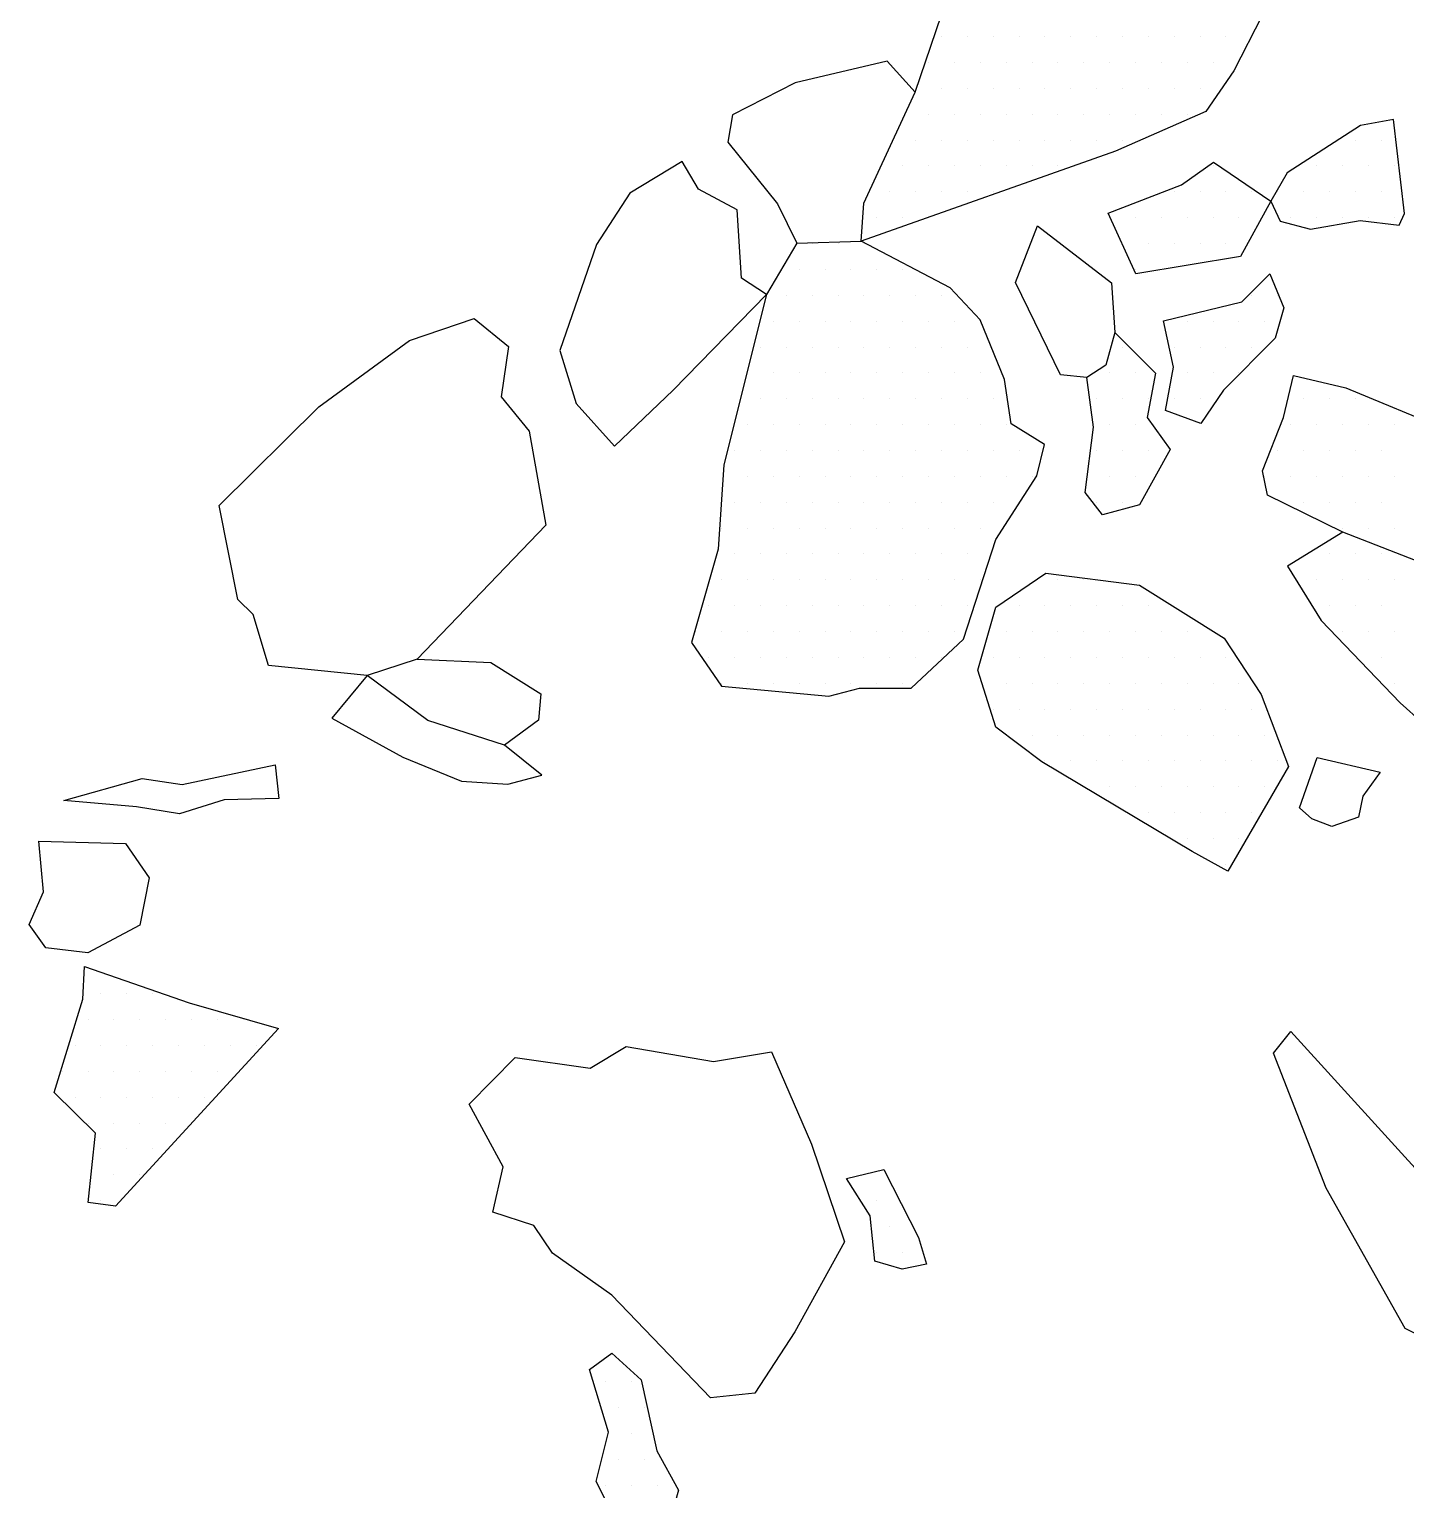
# Model space of a CAD drawing. Header units: metres. Extents: x -15 to -9.58, y -12.28 to -6.71.
# Drawn here: x -11.885 to -11.219, y -10.49 to -9.784 of the extents above; entities that cross this region are included whole.
import ezdxf

# ---------------------------------------------------------------- set-up
doc = ezdxf.new("R2010")
doc.units = ezdxf.units.M
doc.header["$LTSCALE"] = 25
doc.header["$MEASUREMENT"] = 0
doc.layers.get('0').update_dxf_attribs({"linetype": 'CONTINUOUS'})
doc.layers.add('STEINE', color=4, linetype='CONTINUOUS')
doc.layers.add('STEINESCHRAFF', color=4, linetype='CONTINUOUS')

# ---------------------------------------------------------------- blocks, each defined once
blk = doc.blocks.new('*X10')
at = {"color": 0}
for p, q in [((-1144.375, -978.75), (-1144.375, -978.75)), ((-1143.125, -978.75), (-1143.125, -978.75)), ((-1141.875, -978.75), (-1141.875, -978.75)), ((-1140.625, -978.75), (-1140.625, -978.75)), ((-1139.375, -978.75), (-1139.375, -978.75)), ((-1138.125, -978.75), (-1138.125, -978.75)), ((-1136.875, -978.75), (-1136.875, -978.75)), ((-1135.625, -978.75), (-1135.625, -978.75)), ((-1134.375, -978.75), (-1134.375, -978.75)), ((-1133.125, -978.75), (-1133.125, -978.75)), ((-1131.875, -978.75), (-1131.875, -978.75)), ((-1130.625, -978.75), (-1130.625, -978.75)), ((-1145, -980), (-1145, -980)), ((-1143.75, -980), (-1143.75, -980)), ((-1142.5, -980), (-1142.5, -980)), ((-1141.25, -980), (-1141.25, -980)), ((-1140, -980), (-1140, -980)), ((-1138.75, -980), (-1138.75, -980)), ((-1137.5, -980), (-1137.5, -980)), ((-1136.25, -980), (-1136.25, -980)), ((-1135, -980), (-1135, -980)), ((-1133.75, -980), (-1133.75, -980)), ((-1132.5, -980), (-1132.5, -980)), ((-1131.25, -980), (-1131.25, -980)), ((-1144.375, -981.25), (-1144.375, -981.25)), ((-1143.125, -981.25), (-1143.125, -981.25)), ((-1141.875, -981.25), (-1141.875, -981.25)), ((-1140.625, -981.25), (-1140.625, -981.25)), ((-1139.375, -981.25), (-1139.375, -981.25)), ((-1138.125, -981.25), (-1138.125, -981.25)), ((-1136.875, -981.25), (-1136.875, -981.25)), ((-1135.625, -981.25), (-1135.625, -981.25)), ((-1134.375, -981.25), (-1134.375, -981.25)), ((-1133.125, -981.25), (-1133.125, -981.25)), ((-1131.875, -981.25), (-1131.875, -981.25)), ((-1145, -982.5), (-1145, -982.5)), ((-1143.75, -982.5), (-1143.75, -982.5)), ((-1142.5, -982.5), (-1142.5, -982.5)), ((-1141.25, -982.5), (-1141.25, -982.5)), ((-1140, -982.5), (-1140, -982.5)), ((-1138.75, -982.5), (-1138.75, -982.5)), ((-1137.5, -982.5), (-1137.5, -982.5)), ((-1136.25, -982.5), (-1136.25, -982.5)), ((-1135, -982.5), (-1135, -982.5)), ((-1133.75, -982.5), (-1133.75, -982.5)), ((-1132.5, -982.5), (-1132.5, -982.5)), ((-1145.625, -983.75), (-1145.625, -983.75)), ((-1144.375, -983.75), (-1144.375, -983.75)), ((-1143.125, -983.75), (-1143.125, -983.75)), ((-1141.875, -983.75), (-1141.875, -983.75)), ((-1140.625, -983.75), (-1140.625, -983.75)), ((-1139.375, -983.75), (-1139.375, -983.75)), ((-1138.125, -983.75), (-1138.125, -983.75)), ((-1136.875, -983.75), (-1136.875, -983.75)), ((-1135.625, -983.75), (-1135.625, -983.75)), ((-1124.375, -983.75), (-1124.375, -983.75)), ((-1123.125, -983.75), (-1123.125, -983.75)), ((-1146.25, -985), (-1146.25, -985)), ((-1145, -985), (-1145, -985)), ((-1143.75, -985), (-1143.75, -985)), ((-1142.5, -985), (-1142.5, -985)), ((-1141.25, -985), (-1141.25, -985)), ((-1140, -985), (-1140, -985)), ((-1138.75, -985), (-1138.75, -985)), ((-1131.25, -985), (-1131.25, -985)), ((-1126.25, -985), (-1126.25, -985)), ((-1125, -985), (-1125, -985)), ((-1123.75, -985), (-1123.75, -985)), ((-1122.5, -985), (-1122.5, -985)), ((-1146.875, -986.25), (-1146.875, -986.25)), ((-1145.625, -986.25), (-1145.625, -986.25)), ((-1144.375, -986.25), (-1144.375, -986.25)), ((-1143.125, -986.25), (-1143.125, -986.25)), ((-1141.875, -986.25), (-1141.875, -986.25)), ((-1133.125, -986.25), (-1133.125, -986.25)), ((-1131.875, -986.25), (-1131.875, -986.25)), ((-1130.625, -986.25), (-1130.625, -986.25)), ((-1129.375, -986.25), (-1129.375, -986.25)), ((-1128.125, -986.25), (-1128.125, -986.25)), ((-1126.875, -986.25), (-1126.875, -986.25)), ((-1125.625, -986.25), (-1125.625, -986.25)), ((-1124.375, -986.25), (-1124.375, -986.25)), ((-1123.125, -986.25), (-1123.125, -986.25)), ((-1147.5, -987.5), (-1147.5, -987.5)), ((-1146.25, -987.5), (-1146.25, -987.5)), ((-1135, -987.5), (-1135, -987.5)), ((-1133.75, -987.5), (-1133.75, -987.5)), ((-1132.5, -987.5), (-1132.5, -987.5)), ((-1131.25, -987.5), (-1131.25, -987.5)), ((-1130, -987.5), (-1130, -987.5)), ((-1127.5, -987.5), (-1127.5, -987.5)), ((-1126.25, -987.5), (-1126.25, -987.5)), ((-1125, -987.5), (-1125, -987.5)), ((-1123.75, -987.5), (-1123.75, -987.5)), ((-1122.5, -987.5), (-1122.5, -987.5)), ((-1150.625, -988.75), (-1150.625, -988.75)), ((-1149.375, -988.75), (-1149.375, -988.75)), ((-1148.125, -988.75), (-1148.125, -988.75)), ((-1135.625, -988.75), (-1135.625, -988.75)), ((-1134.375, -988.75), (-1134.375, -988.75)), ((-1133.125, -988.75), (-1133.125, -988.75)), ((-1131.875, -988.75), (-1131.875, -988.75)), ((-1130.625, -988.75), (-1130.625, -988.75)), ((-1151.25, -990), (-1151.25, -990)), ((-1150, -990), (-1150, -990)), ((-1148.75, -990), (-1148.75, -990)), ((-1147.5, -990), (-1147.5, -990)), ((-1146.25, -990), (-1146.25, -990)), ((-1135, -990), (-1135, -990)), ((-1133.75, -990), (-1133.75, -990)), ((-1151.875, -991.25), (-1151.875, -991.25)), ((-1150.625, -991.25), (-1150.625, -991.25)), ((-1149.375, -991.25), (-1149.375, -991.25)), ((-1148.125, -991.25), (-1148.125, -991.25)), ((-1146.875, -991.25), (-1146.875, -991.25)), ((-1145.625, -991.25), (-1145.625, -991.25)), ((-1144.375, -991.25), (-1144.375, -991.25)), ((-1129.375, -991.25), (-1129.375, -991.25)), ((-1128.125, -991.25), (-1128.125, -991.25)), ((-1152.5, -992.5), (-1152.5, -992.5)), ((-1151.25, -992.5), (-1151.25, -992.5)), ((-1150, -992.5), (-1150, -992.5)), ((-1148.75, -992.5), (-1148.75, -992.5)), ((-1147.5, -992.5), (-1147.5, -992.5)), ((-1146.25, -992.5), (-1146.25, -992.5)), ((-1145, -992.5), (-1145, -992.5)), ((-1143.75, -992.5), (-1143.75, -992.5)), ((-1142.5, -992.5), (-1142.5, -992.5)), ((-1132.5, -992.5), (-1132.5, -992.5)), ((-1131.25, -992.5), (-1131.25, -992.5)), ((-1130, -992.5), (-1130, -992.5)), ((-1128.75, -992.5), (-1128.75, -992.5)), ((-1153.125, -993.75), (-1153.125, -993.75)), ((-1151.875, -993.75), (-1151.875, -993.75)), ((-1150.625, -993.75), (-1150.625, -993.75)), ((-1149.375, -993.75), (-1149.375, -993.75)), ((-1148.125, -993.75), (-1148.125, -993.75)), ((-1146.875, -993.75), (-1146.875, -993.75)), ((-1145.625, -993.75), (-1145.625, -993.75)), ((-1144.375, -993.75), (-1144.375, -993.75)), ((-1143.125, -993.75), (-1143.125, -993.75)), ((-1135.625, -993.75), (-1135.625, -993.75)), ((-1133.125, -993.75), (-1133.125, -993.75)), ((-1131.875, -993.75), (-1131.875, -993.75)), ((-1130.625, -993.75), (-1130.625, -993.75)), ((-1129.375, -993.75), (-1129.375, -993.75)), ((-1153.75, -995), (-1153.75, -995)), ((-1152.5, -995), (-1152.5, -995)), ((-1151.25, -995), (-1151.25, -995)), ((-1150, -995), (-1150, -995)), ((-1148.75, -995), (-1148.75, -995)), ((-1147.5, -995), (-1147.5, -995)), ((-1146.25, -995), (-1146.25, -995)), ((-1145, -995), (-1145, -995)), ((-1143.75, -995), (-1143.75, -995)), ((-1142.5, -995), (-1142.5, -995)), ((-1136.25, -995), (-1136.25, -995)), ((-1135, -995), (-1135, -995)), ((-1132.5, -995), (-1132.5, -995)), ((-1131.25, -995), (-1131.25, -995)), ((-1130, -995), (-1130, -995)), ((-1153.125, -996.25), (-1153.125, -996.25)), ((-1151.875, -996.25), (-1151.875, -996.25)), ((-1150.625, -996.25), (-1150.625, -996.25)), ((-1149.375, -996.25), (-1149.375, -996.25)), ((-1148.125, -996.25), (-1148.125, -996.25)), ((-1146.875, -996.25), (-1146.875, -996.25)), ((-1145.625, -996.25), (-1145.625, -996.25)), ((-1144.375, -996.25), (-1144.375, -996.25)), ((-1143.125, -996.25), (-1143.125, -996.25)), ((-1141.875, -996.25), (-1141.875, -996.25)), ((-1136.875, -996.25), (-1136.875, -996.25)), ((-1135.625, -996.25), (-1135.625, -996.25)), ((-1134.375, -996.25), (-1134.375, -996.25)), ((-1133.125, -996.25), (-1133.125, -996.25)), ((-1131.875, -996.25), (-1131.875, -996.25)), ((-1126.875, -996.25), (-1126.875, -996.25)), ((-1125.625, -996.25), (-1125.625, -996.25)), ((-1124.375, -996.25), (-1124.375, -996.25)), ((-1153.75, -997.5), (-1153.75, -997.5)), ((-1152.5, -997.5), (-1152.5, -997.5)), ((-1151.25, -997.5), (-1151.25, -997.5)), ((-1150, -997.5), (-1150, -997.5)), ((-1148.75, -997.5), (-1148.75, -997.5)), ((-1147.5, -997.5), (-1147.5, -997.5)), ((-1146.25, -997.5), (-1146.25, -997.5)), ((-1145, -997.5), (-1145, -997.5)), ((-1143.75, -997.5), (-1143.75, -997.5)), ((-1142.5, -997.5), (-1142.5, -997.5)), ((-1141.25, -997.5), (-1141.25, -997.5)), ((-1136.25, -997.5), (-1136.25, -997.5)), ((-1135, -997.5), (-1135, -997.5)), ((-1127.5, -997.5), (-1127.5, -997.5)), ((-1126.25, -997.5), (-1126.25, -997.5)), ((-1125, -997.5), (-1125, -997.5)), ((-1123.75, -997.5), (-1123.75, -997.5)), ((-1122.5, -997.5), (-1122.5, -997.5)), ((-1154.375, -998.75), (-1154.375, -998.75)), ((-1153.125, -998.75), (-1153.125, -998.75)), ((-1151.875, -998.75), (-1151.875, -998.75)), ((-1150.625, -998.75), (-1150.625, -998.75)), ((-1149.375, -998.75), (-1149.375, -998.75)), ((-1148.125, -998.75), (-1148.125, -998.75)), ((-1146.875, -998.75), (-1146.875, -998.75)), ((-1145.625, -998.75), (-1145.625, -998.75)), ((-1144.375, -998.75), (-1144.375, -998.75)), ((-1143.125, -998.75), (-1143.125, -998.75)), ((-1141.875, -998.75), (-1141.875, -998.75)), ((-1140.625, -998.75), (-1140.625, -998.75)), ((-1136.875, -998.75), (-1136.875, -998.75)), ((-1135.625, -998.75), (-1135.625, -998.75)), ((-1134.375, -998.75), (-1134.375, -998.75)), ((-1128.125, -998.75), (-1128.125, -998.75)), ((-1126.875, -998.75), (-1126.875, -998.75)), ((-1125.625, -998.75), (-1125.625, -998.75)), ((-1124.375, -998.75), (-1124.375, -998.75)), ((-1123.125, -998.75), (-1123.125, -998.75)), ((-1153.75, -1000), (-1153.75, -1000)), ((-1152.5, -1000), (-1152.5, -1000)), ((-1151.25, -1000), (-1151.25, -1000)), ((-1150, -1000), (-1150, -1000)), ((-1148.75, -1000), (-1148.75, -1000)), ((-1147.5, -1000), (-1147.5, -1000)), ((-1146.25, -1000), (-1146.25, -1000)), ((-1145, -1000), (-1145, -1000)), ((-1143.75, -1000), (-1143.75, -1000)), ((-1142.5, -1000), (-1142.5, -1000)), ((-1141.25, -1000), (-1141.25, -1000)), ((-1140, -1000), (-1140, -1000)), ((-1136.25, -1000), (-1136.25, -1000)), ((-1135, -1000), (-1135, -1000)), ((-1128.75, -1000), (-1128.75, -1000)), ((-1127.5, -1000), (-1127.5, -1000)), ((-1126.25, -1000), (-1126.25, -1000)), ((-1125, -1000), (-1125, -1000)), ((-1123.75, -1000), (-1123.75, -1000)), ((-1122.5, -1000), (-1122.5, -1000)), ((-1154.375, -1001.25), (-1154.375, -1001.25)), ((-1153.125, -1001.25), (-1153.125, -1001.25)), ((-1151.875, -1001.25), (-1151.875, -1001.25)), ((-1150.625, -1001.25), (-1150.625, -1001.25)), ((-1149.375, -1001.25), (-1149.375, -1001.25)), ((-1148.125, -1001.25), (-1148.125, -1001.25)), ((-1146.875, -1001.25), (-1146.875, -1001.25)), ((-1145.625, -1001.25), (-1145.625, -1001.25)), ((-1144.375, -1001.25), (-1144.375, -1001.25)), ((-1143.125, -1001.25), (-1143.125, -1001.25)), ((-1141.875, -1001.25), (-1141.875, -1001.25)), ((-1140.625, -1001.25), (-1140.625, -1001.25)), ((-1136.875, -1001.25), (-1136.875, -1001.25)), ((-1135.625, -1001.25), (-1135.625, -1001.25)), ((-1126.875, -1001.25), (-1126.875, -1001.25)), ((-1125.625, -1001.25), (-1125.625, -1001.25)), ((-1124.375, -1001.25), (-1124.375, -1001.25)), ((-1123.125, -1001.25), (-1123.125, -1001.25)), ((-1155, -1002.5), (-1155, -1002.5)), ((-1153.75, -1002.5), (-1153.75, -1002.5)), ((-1152.5, -1002.5), (-1152.5, -1002.5)), ((-1151.25, -1002.5), (-1151.25, -1002.5)), ((-1150, -1002.5), (-1150, -1002.5)), ((-1148.75, -1002.5), (-1148.75, -1002.5)), ((-1147.5, -1002.5), (-1147.5, -1002.5)), ((-1146.25, -1002.5), (-1146.25, -1002.5)), ((-1145, -1002.5), (-1145, -1002.5)), ((-1143.75, -1002.5), (-1143.75, -1002.5)), ((-1142.5, -1002.5), (-1142.5, -1002.5)), ((-1125, -1002.5), (-1125, -1002.5)), ((-1123.75, -1002.5), (-1123.75, -1002.5)), ((-1122.5, -1002.5), (-1122.5, -1002.5)), ((-1154.375, -1003.75), (-1154.375, -1003.75)), ((-1153.125, -1003.75), (-1153.125, -1003.75)), ((-1151.875, -1003.75), (-1151.875, -1003.75)), ((-1150.625, -1003.75), (-1150.625, -1003.75)), ((-1149.375, -1003.75), (-1149.375, -1003.75)), ((-1148.125, -1003.75), (-1148.125, -1003.75)), ((-1146.875, -1003.75), (-1146.875, -1003.75)), ((-1145.625, -1003.75), (-1145.625, -1003.75)), ((-1144.375, -1003.75), (-1144.375, -1003.75)), ((-1143.125, -1003.75), (-1143.125, -1003.75)), ((-1125.625, -1003.75), (-1125.625, -1003.75)), ((-1124.375, -1003.75), (-1124.375, -1003.75)), ((-1123.125, -1003.75), (-1123.125, -1003.75)), ((-1155, -1005), (-1155, -1005)), ((-1153.75, -1005), (-1153.75, -1005)), ((-1152.5, -1005), (-1152.5, -1005)), ((-1151.25, -1005), (-1151.25, -1005)), ((-1150, -1005), (-1150, -1005)), ((-1148.75, -1005), (-1148.75, -1005)), ((-1147.5, -1005), (-1147.5, -1005)), ((-1146.25, -1005), (-1146.25, -1005)), ((-1145, -1005), (-1145, -1005)), ((-1143.75, -1005), (-1143.75, -1005)), ((-1142.5, -1005), (-1142.5, -1005)), ((-1138.75, -1005), (-1138.75, -1005)), ((-1137.5, -1005), (-1137.5, -1005)), ((-1126.25, -1005), (-1126.25, -1005)), ((-1125, -1005), (-1125, -1005)), ((-1123.75, -1005), (-1123.75, -1005)), ((-1122.5, -1005), (-1122.5, -1005)), ((-1155.625, -1006.25), (-1155.625, -1006.25)), ((-1154.375, -1006.25), (-1154.375, -1006.25)), ((-1153.125, -1006.25), (-1153.125, -1006.25)), ((-1151.875, -1006.25), (-1151.875, -1006.25)), ((-1150.625, -1006.25), (-1150.625, -1006.25)), ((-1149.375, -1006.25), (-1149.375, -1006.25)), ((-1148.125, -1006.25), (-1148.125, -1006.25)), ((-1146.875, -1006.25), (-1146.875, -1006.25)), ((-1145.625, -1006.25), (-1145.625, -1006.25)), ((-1144.375, -1006.25), (-1144.375, -1006.25)), ((-1143.125, -1006.25), (-1143.125, -1006.25)), ((-1140.625, -1006.25), (-1140.625, -1006.25)), ((-1139.375, -1006.25), (-1139.375, -1006.25)), ((-1138.125, -1006.25), (-1138.125, -1006.25)), ((-1136.875, -1006.25), (-1136.875, -1006.25)), ((-1135.625, -1006.25), (-1135.625, -1006.25)), ((-1134.375, -1006.25), (-1134.375, -1006.25)), ((-1125.625, -1006.25), (-1125.625, -1006.25)), ((-1124.375, -1006.25), (-1124.375, -1006.25)), ((-1123.125, -1006.25), (-1123.125, -1006.25)), ((-1156.25, -1007.5), (-1156.25, -1007.5)), ((-1155, -1007.5), (-1155, -1007.5)), ((-1153.75, -1007.5), (-1153.75, -1007.5)), ((-1152.5, -1007.5), (-1152.5, -1007.5)), ((-1151.25, -1007.5), (-1151.25, -1007.5)), ((-1150, -1007.5), (-1150, -1007.5)), ((-1148.75, -1007.5), (-1148.75, -1007.5)), ((-1147.5, -1007.5), (-1147.5, -1007.5)), ((-1146.25, -1007.5), (-1146.25, -1007.5)), ((-1145, -1007.5), (-1145, -1007.5)), ((-1143.75, -1007.5), (-1143.75, -1007.5)), ((-1141.25, -1007.5), (-1141.25, -1007.5)), ((-1140, -1007.5), (-1140, -1007.5)), ((-1138.75, -1007.5), (-1138.75, -1007.5)), ((-1137.5, -1007.5), (-1137.5, -1007.5)), ((-1136.25, -1007.5), (-1136.25, -1007.5)), ((-1135, -1007.5), (-1135, -1007.5)), ((-1133.75, -1007.5), (-1133.75, -1007.5)), ((-1132.5, -1007.5), (-1132.5, -1007.5)), ((-1131.25, -1007.5), (-1131.25, -1007.5)), ((-1125, -1007.5), (-1125, -1007.5)), ((-1123.75, -1007.5), (-1123.75, -1007.5)), ((-1122.5, -1007.5), (-1122.5, -1007.5)), ((-1155.625, -1008.75), (-1155.625, -1008.75)), ((-1154.375, -1008.75), (-1154.375, -1008.75)), ((-1153.125, -1008.75), (-1153.125, -1008.75)), ((-1151.875, -1008.75), (-1151.875, -1008.75)), ((-1150.625, -1008.75), (-1150.625, -1008.75)), ((-1149.375, -1008.75), (-1149.375, -1008.75)), ((-1148.125, -1008.75), (-1148.125, -1008.75)), ((-1146.875, -1008.75), (-1146.875, -1008.75)), ((-1145.625, -1008.75), (-1145.625, -1008.75)), ((-1144.375, -1008.75), (-1144.375, -1008.75)), ((-1141.875, -1008.75), (-1141.875, -1008.75)), ((-1140.625, -1008.75), (-1140.625, -1008.75)), ((-1139.375, -1008.75), (-1139.375, -1008.75)), ((-1138.125, -1008.75), (-1138.125, -1008.75)), ((-1136.875, -1008.75), (-1136.875, -1008.75)), ((-1135.625, -1008.75), (-1135.625, -1008.75)), ((-1134.375, -1008.75), (-1134.375, -1008.75)), ((-1133.125, -1008.75), (-1133.125, -1008.75)), ((-1131.875, -1008.75), (-1131.875, -1008.75)), ((-1130.625, -1008.75), (-1130.625, -1008.75)), ((-1123.125, -1008.75), (-1123.125, -1008.75)), ((-1155, -1010), (-1155, -1010)), ((-1153.75, -1010), (-1153.75, -1010)), ((-1152.5, -1010), (-1152.5, -1010)), ((-1151.25, -1010), (-1151.25, -1010)), ((-1150, -1010), (-1150, -1010)), ((-1148.75, -1010), (-1148.75, -1010)), ((-1147.5, -1010), (-1147.5, -1010)), ((-1146.25, -1010), (-1146.25, -1010)), ((-1141.25, -1010), (-1141.25, -1010)), ((-1140, -1010), (-1140, -1010)), ((-1138.75, -1010), (-1138.75, -1010)), ((-1137.5, -1010), (-1137.5, -1010)), ((-1136.25, -1010), (-1136.25, -1010)), ((-1135, -1010), (-1135, -1010)), ((-1133.75, -1010), (-1133.75, -1010)), ((-1132.5, -1010), (-1132.5, -1010)), ((-1131.25, -1010), (-1131.25, -1010)), ((-1130, -1010), (-1130, -1010)), ((-1122.5, -1010), (-1122.5, -1010)), ((-1141.875, -1011.25), (-1141.875, -1011.25)), ((-1140.625, -1011.25), (-1140.625, -1011.25)), ((-1139.375, -1011.25), (-1139.375, -1011.25)), ((-1138.125, -1011.25), (-1138.125, -1011.25)), ((-1136.875, -1011.25), (-1136.875, -1011.25)), ((-1135.625, -1011.25), (-1135.625, -1011.25)), ((-1134.375, -1011.25), (-1134.375, -1011.25)), ((-1133.125, -1011.25), (-1133.125, -1011.25)), ((-1131.875, -1011.25), (-1131.875, -1011.25)), ((-1130.625, -1011.25), (-1130.625, -1011.25)), ((-1129.375, -1011.25), (-1129.375, -1011.25)), ((-1140, -1012.5), (-1140, -1012.5)), ((-1138.75, -1012.5), (-1138.75, -1012.5)), ((-1137.5, -1012.5), (-1137.5, -1012.5)), ((-1136.25, -1012.5), (-1136.25, -1012.5)), ((-1135, -1012.5), (-1135, -1012.5)), ((-1133.75, -1012.5), (-1133.75, -1012.5)), ((-1132.5, -1012.5), (-1132.5, -1012.5)), ((-1131.25, -1012.5), (-1131.25, -1012.5)), ((-1130, -1012.5), (-1130, -1012.5)), ((-1128.75, -1012.5), (-1128.75, -1012.5)), ((-1139.375, -1013.75), (-1139.375, -1013.75)), ((-1138.125, -1013.75), (-1138.125, -1013.75)), ((-1136.875, -1013.75), (-1136.875, -1013.75)), ((-1135.625, -1013.75), (-1135.625, -1013.75)), ((-1134.375, -1013.75), (-1134.375, -1013.75)), ((-1133.125, -1013.75), (-1133.125, -1013.75)), ((-1131.875, -1013.75), (-1131.875, -1013.75)), ((-1130.625, -1013.75), (-1130.625, -1013.75)), ((-1129.375, -1013.75), (-1129.375, -1013.75)), ((-1128.125, -1013.75), (-1128.125, -1013.75)), ((-1137.5, -1015), (-1137.5, -1015)), ((-1136.25, -1015), (-1136.25, -1015)), ((-1135, -1015), (-1135, -1015)), ((-1133.75, -1015), (-1133.75, -1015)), ((-1132.5, -1015), (-1132.5, -1015)), ((-1131.25, -1015), (-1131.25, -1015)), ((-1130, -1015), (-1130, -1015)), ((-1128.75, -1015), (-1128.75, -1015)), ((-1134.375, -1016.25), (-1134.375, -1016.25)), ((-1133.125, -1016.25), (-1133.125, -1016.25)), ((-1131.875, -1016.25), (-1131.875, -1016.25)), ((-1130.625, -1016.25), (-1130.625, -1016.25)), ((-1129.375, -1016.25), (-1129.375, -1016.25)), ((-1132.5, -1017.5), (-1132.5, -1017.5)), ((-1131.25, -1017.5), (-1131.25, -1017.5)), ((-1130, -1017.5), (-1130, -1017.5)), ((-1130.625, -1018.75), (-1130.625, -1018.75))]:
    blk.add_line(p, q, dxfattribs=at)
blk = doc.blocks.new('*X11')
at = {"color": 0}
for p, q in [((-1185.625, -1023.75), (-1185.625, -1023.75)), ((-1185, -1025), (-1185, -1025)), ((-1183.75, -1025), (-1183.75, -1025)), ((-1182.5, -1025), (-1182.5, -1025)), ((-1185.625, -1026.25), (-1185.625, -1026.25)), ((-1184.375, -1026.25), (-1184.375, -1026.25)), ((-1183.125, -1026.25), (-1183.125, -1026.25)), ((-1181.875, -1026.25), (-1181.875, -1026.25)), ((-1180.625, -1026.25), (-1180.625, -1026.25)), ((-1179.375, -1026.25), (-1179.375, -1026.25)), ((-1178.125, -1026.25), (-1178.125, -1026.25)), ((-1186.25, -1027.5), (-1186.25, -1027.5)), ((-1185, -1027.5), (-1185, -1027.5)), ((-1183.75, -1027.5), (-1183.75, -1027.5)), ((-1182.5, -1027.5), (-1182.5, -1027.5)), ((-1181.25, -1027.5), (-1181.25, -1027.5)), ((-1180, -1027.5), (-1180, -1027.5)), ((-1178.75, -1027.5), (-1178.75, -1027.5)), ((-1177.5, -1027.5), (-1177.5, -1027.5)), ((-1186.875, -1028.75), (-1186.875, -1028.75)), ((-1185.625, -1028.75), (-1185.625, -1028.75)), ((-1184.375, -1028.75), (-1184.375, -1028.75)), ((-1183.125, -1028.75), (-1183.125, -1028.75)), ((-1181.875, -1028.75), (-1181.875, -1028.75)), ((-1180.625, -1028.75), (-1180.625, -1028.75)), ((-1179.375, -1028.75), (-1179.375, -1028.75)), ((-1186.25, -1030), (-1186.25, -1030)), ((-1185, -1030), (-1185, -1030)), ((-1183.75, -1030), (-1183.75, -1030)), ((-1182.5, -1030), (-1182.5, -1030)), ((-1181.25, -1030), (-1181.25, -1030)), ((-1180, -1030), (-1180, -1030)), ((-1185.625, -1031.25), (-1185.625, -1031.25)), ((-1184.375, -1031.25), (-1184.375, -1031.25)), ((-1183.125, -1031.25), (-1183.125, -1031.25)), ((-1181.875, -1031.25), (-1181.875, -1031.25)), ((-1180.625, -1031.25), (-1180.625, -1031.25)), ((-1185, -1032.5), (-1185, -1032.5)), ((-1183.75, -1032.5), (-1183.75, -1032.5)), ((-1182.5, -1032.5), (-1182.5, -1032.5)), ((-1184.375, -1033.75), (-1184.375, -1033.75)), ((-1183.125, -1033.75), (-1183.125, -1033.75)), ((-1148.125, -1033.75), (-1148.125, -1033.75)), ((-1185, -1035), (-1185, -1035)), ((-1147.5, -1035), (-1147.5, -1035)), ((-1146.875, -1036.25), (-1146.875, -1036.25)), ((-1147.5, -1037.5), (-1147.5, -1037.5)), ((-1146.25, -1037.5), (-1146.25, -1037.5)), ((-1160.625, -1043.75), (-1160.625, -1043.75)), ((-1159.375, -1043.75), (-1159.375, -1043.75)), ((-1160, -1045), (-1160, -1045)), ((-1158.75, -1045), (-1158.75, -1045)), ((-1159.375, -1046.25), (-1159.375, -1046.25)), ((-1160, -1047.5), (-1160, -1047.5)), ((-1158.75, -1047.5), (-1158.75, -1047.5)), ((-1160.625, -1048.75), (-1160.625, -1048.75)), ((-1159.375, -1048.75), (-1159.375, -1048.75)), ((-1158.125, -1048.75), (-1158.125, -1048.75))]:
    blk.add_line(p, q, dxfattribs=at)

msp = doc.modelspace()

# ---------------------------------------------------------------- linework, layer by layer
at = {"layer": 'STEINE'}
for points in [[(-11.48259, -9.88634), (-11.48129, -9.86801), (-11.45651, -9.81438), (-11.43622, -9.75456), (-11.41247, -9.70193), (-11.40155, -9.68783), (-11.37665, -9.6928), (-11.35282, -9.66768), (-11.33407, -9.67409), (-11.31488, -9.6856), (-11.29645, -9.68028), (-11.27095, -9.71176), (-11.27511, -9.75042), (-11.30244, -9.80402), (-11.316, -9.82369), (-11.35961, -9.84289), (-11.48259, -9.88634)], [(-11.45651, -9.81438), (-11.47003, -9.79939), (-11.51453, -9.80991), (-11.54484, -9.82524), (-11.54708, -9.83846), (-11.52308, -9.86839), (-11.51369, -9.88739), (-11.48259, -9.88634)], [(-11.21993, -9.87307), (-11.22535, -9.82764), (-11.24119, -9.83045), (-11.27671, -9.85334), (-11.28456, -9.86698), (-11.28012, -9.87673), (-11.2654, -9.88053), (-11.24139, -9.87631), (-11.22257, -9.87864), (-11.21993, -9.87307)], [(-11.52834, -9.91213), (-11.54045, -9.9043), (-11.54249, -9.87114), (-11.56119, -9.86117), (-11.56914, -9.8478), (-11.59435, -9.86321), (-11.61053, -9.88793), (-11.62814, -9.93913), (-11.62038, -9.96473), (-11.60184, -9.9854), (-11.57339, -9.95832), (-11.52834, -9.91213)], [(-11.34983, -9.90215), (-11.36313, -9.8729), (-11.32776, -9.85918), (-11.3123, -9.8482), (-11.28456, -9.86698), (-11.29924, -9.89376), (-11.34983, -9.90215)], [(-11.38625, -9.95102), (-11.40799, -9.90635), (-11.39737, -9.87899), (-11.36161, -9.90656), (-11.35995, -9.93053), (-11.36427, -9.94627), (-11.37353, -9.95224)], [(-11.51369, -9.88739), (-11.52834, -9.91213), (-11.54898, -9.99437), (-11.55165, -10.0351), (-11.56458, -10.08025), (-11.55013, -10.10137), (-11.49822, -10.10625), (-11.48338, -10.1024), (-11.45841, -10.10228), (-11.43307, -10.07872), (-11.41755, -10.03055), (-11.39771, -9.99977), (-11.39391, -9.98454), (-11.41006, -9.97461), (-11.4133, -9.95315), (-11.42508, -9.92443), (-11.43962, -9.90892), (-11.48259, -9.88634)], [(-11.33556, -9.96811), (-11.33167, -9.94728), (-11.33642, -9.92478), (-11.29856, -9.91569), (-11.2851, -9.90213), (-11.27822, -9.91855), (-11.28253, -9.93326), (-11.30738, -9.95836), (-11.31833, -9.97449), (-11.33556, -9.96811)], [(-11.7691, -10.09136), (-11.77637, -10.06679), (-11.7839, -10.05953), (-11.79288, -10.01404), (-11.74475, -9.96637), (-11.70094, -9.93443), (-11.66969, -9.92371), (-11.65308, -9.93721), (-11.65651, -9.96162), (-11.64301, -9.97814), (-11.63505, -10.02362), (-11.6972, -10.08839), (-11.72128, -10.09618), (-11.7691, -10.09136)], [(-11.35995, -9.93053), (-11.34038, -9.9502), (-11.34427, -9.97155), (-11.3333, -9.987), (-11.34798, -10.01379), (-11.3659, -10.01861), (-11.37439, -10.00777), (-11.37034, -9.97624), (-11.37353, -9.95224)], [(-11.37353, -9.95224), (-11.38625, -9.95102)], [(-11.12826, -10.07426), (-11.24983, -10.02703), (-11.28625, -10.00914), (-11.28862, -9.99738), (-11.27853, -9.97154), (-11.27363, -9.95123), (-11.24825, -9.95723), (-11.19862, -9.97788)], [(-11.24983, -10.02703), (-11.27659, -10.04343), (-11.26018, -10.06967), (-11.22206, -10.1095), (-11.20045, -10.12869)], [(-11.30537, -10.19077), (-11.32255, -10.18133), (-11.39526, -10.13791), (-11.41743, -10.12126), (-11.42617, -10.09361), (-11.41755, -10.06316), (-11.39334, -10.04672), (-11.34807, -10.05252), (-11.30719, -10.07812), (-11.28927, -10.10541), (-11.27605, -10.14026), (-11.30537, -10.19077)], [(-11.6972, -10.08839), (-11.66155, -10.08997), (-11.63733, -10.10512), (-11.63854, -10.11784), (-11.65504, -10.12982)], [(-11.72128, -10.09618), (-11.73841, -10.11681), (-11.70405, -10.13568), (-11.67569, -10.14733), (-11.65329, -10.1487), (-11.63692, -10.14437), (-11.65504, -10.12982), (-11.69206, -10.11803), (-11.72128, -10.09618)], [(-11.86796, -10.15659), (-11.83008, -10.14596), (-11.81076, -10.14881), (-11.76577, -10.13931), (-11.76398, -10.15565), (-11.79049, -10.15626), (-11.812, -10.16306), (-11.83284, -10.15968), (-11.86796, -10.15659)], [(-11.27075, -10.16022), (-11.26222, -10.13589), (-11.23175, -10.14299), (-11.24009, -10.15458), (-11.24228, -10.16474), (-11.25509, -10.16913), (-11.26471, -10.16541), (-11.27075, -10.16022)], [(-11.87998, -10.17628), (-11.83821, -10.17743), (-11.82675, -10.19392), (-11.83118, -10.21678), (-11.85636, -10.23015), (-11.8767, -10.2278), (-11.88468, -10.21647), (-11.87782, -10.20077), (-11.87998, -10.17628)], [(-11.85799, -10.23675), (-11.8073, -10.25435), (-11.76417, -10.26674), (-11.84296, -10.35267), (-11.85619, -10.35093), (-11.85261, -10.31736), (-11.87269, -10.29768), (-11.85874, -10.25254), (-11.85799, -10.23675)], [(-11.2196, -10.41174), (-11.25779, -10.34388), (-11.28328, -10.27877), (-11.27497, -10.26819), (-11.20682, -10.34314), (-11.17893, -10.38485), (-11.17081, -10.42014), (-11.17915, -10.43224), (-11.2196, -10.41174)], [(-11.55544, -10.44528), (-11.60309, -10.39562), (-11.63182, -10.3753), (-11.64079, -10.36191), (-11.66057, -10.35549), (-11.65564, -10.33365), (-11.67199, -10.30333), (-11.64973, -10.28074), (-11.61362, -10.28589), (-11.59614, -10.27546), (-11.55395, -10.28273), (-11.52585, -10.27807), (-11.50666, -10.32271), (-11.49058, -10.36984), (-11.51469, -10.41329), (-11.53401, -10.44306), (-11.55544, -10.44528)], [(-11.47594, -10.37924), (-11.47815, -10.35729), (-11.48959, -10.33928), (-11.47169, -10.33497), (-11.45487, -10.36784), (-11.45099, -10.38064), (-11.46275, -10.38301), (-11.47594, -10.37924)], [(-11.59576, -10.51498), (-11.6106, -10.4857), (-11.60462, -10.46184), (-11.61384, -10.43163), (-11.60301, -10.42365), (-11.58895, -10.43661), (-11.58132, -10.47087), (-11.57091, -10.48988), (-11.57738, -10.51272), (-11.59576, -10.51498)]]:
    msp.add_lwpolyline(points, dxfattribs=at)

# ---------------------------------------------------------------- block references
at = {"layer": 'STEINESCHRAFF', "xscale": 0.01, "yscale": 0.01, "zscale": 0.01}
for name in ['*X10', '*X11']:
    msp.add_blockref(name, (0, 0), dxfattribs=at)

doc.saveas('drawing.dxf')
